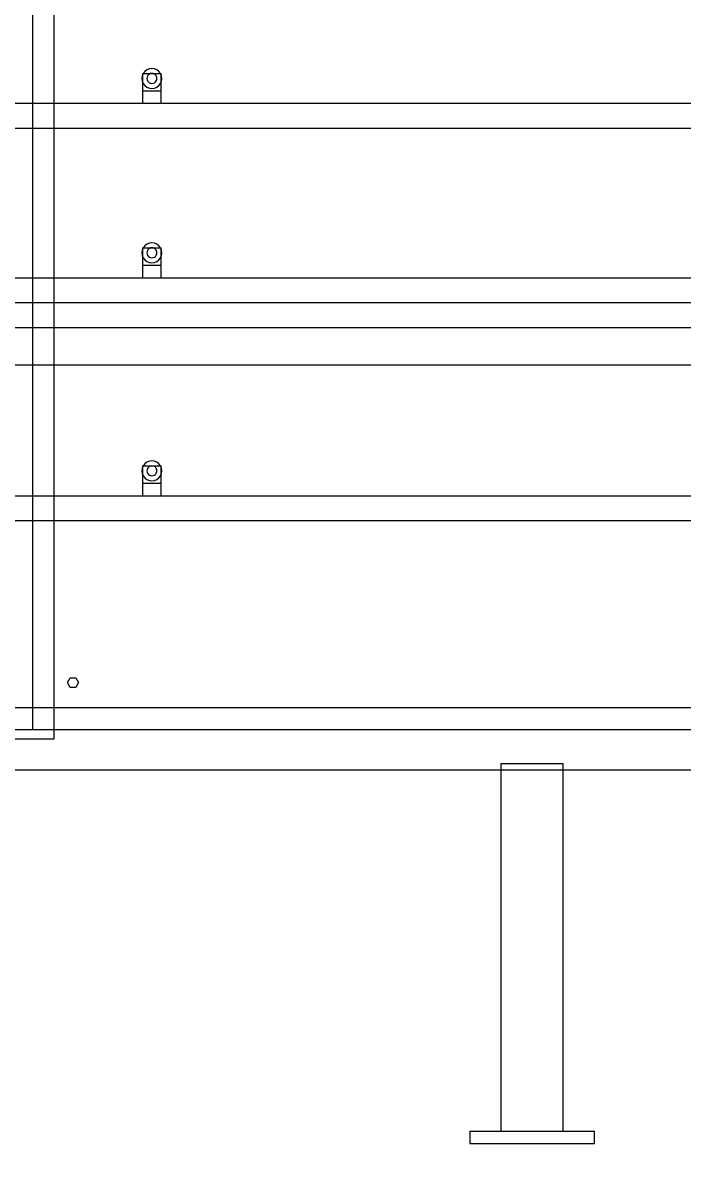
# Model space of a CAD drawing. Header units: millimetres. Extents: x -2500 to 58855, y -53268 to 6837.
# Drawn here: x 56050 to 57109, y -57 to 1799 of the extents above; entities that cross this region are included whole.
import ezdxf

# ---------------------------------------------------------------- set-up
doc = ezdxf.new("R2010")
doc.units = ezdxf.units.MM
doc.layers.add('COTAS_P', color=1, linetype='Continuous', lineweight=0)
doc.layers.add('lateral_secador', color=7, linetype='Continuous', lineweight=0)
doc.dimstyles.new('R19_100', dxfattribs={"dimtxt": 250, "dimasz": 150, "dimexe": 150, "dimexo": 80, "dimgap": 100, "dimtad": 1, "dimtih": 1, "dimtoh": 1, "dimdsep": 46, "dimcen": 0.09, "dimadec": 0, "dimazin": 0, "dimtfac": 1, "dimtdec": 4, "dimtofl": 0, "dimtmove": 0, "dimatfit": 3, "dimfxl": 1, "dimtolj": 1, "dimtzin": 0, "dimarcsym": 0})

# ---------------------------------------------------------------- blocks, each defined once
blk = doc.blocks.new('*D22')
at = {"layer": 'COTAS_P', "color": 0, "lineweight": -2, "transparency": 16777216}
for p, q in [((37717.1, -80), (37717.1, -1050)), ((57717.1, -80), (57717.1, -1050)), ((37867.1, -900), (57567.1, -900))]:
    blk.add_line(p, q, dxfattribs=at)
at = {"layer": 'COTAS_P', "color": 0, "transparency": 16777216}
for points in [[(37867.1, -875), (37867.1, -925), (37717.1, -900)], [(57567.1, -875), (57567.1, -925), (57717.1, -900)]]:
    blk.add_solid(points, dxfattribs=at)
at = {"layer": 'Defpoints', "color": 0, "transparency": 16777216}
for p in [(37717.1, 0), (57717.1, 0), (57717.1, -900)]:
    blk.add_point(p, dxfattribs=at)
blk = doc.blocks.new('*D24')
at = {"layer": 'COTAS_P', "color": 0, "lineweight": -2, "transparency": 16777216}
for p, q in [((112.7, -80), (112.7, -2650)), ((58855.1, -80), (58855.1, -2650)), ((262.7, -2500), (58705.1, -2500))]:
    blk.add_line(p, q, dxfattribs=at)
at = {"layer": 'COTAS_P', "color": 0, "transparency": 16777216}
for points in [[(262.7, -2475), (262.7, -2525), (112.7, -2500)], [(58705.1, -2475), (58705.1, -2525), (58855.1, -2500)]]:
    blk.add_solid(points, dxfattribs=at)
at = {"layer": 'Defpoints', "color": 0, "transparency": 16777216}
for p in [(112.7, 0), (58855.1, 0), (58855.1, -2500)]:
    blk.add_point(p, dxfattribs=at)

msp = doc.modelspace()

# ---------------------------------------------------------------- linework, layer by layer
at = {"layer": 'lateral_secador'}
for p, q in [((56065.449, 2935), (56065.449, 665)), ((56100.449, 650), (56100.449, 2900)), ((56257.116, 1726), (56252.975, 1725.455)), ((56261.257, 1725.455), (56257.116, 1726)), ((56241.661, 1714.141), (56241.116, 1710)), ((56241.116, 1710), (56241.661, 1705.859)), ((56243.259, 1718), (56241.661, 1714.141)), ((56242.116, 1718), (56272.116, 1718)), ((56242.116, 1718), (56242.116, 1690)), ((56245.802, 1721.314), (56243.259, 1718)), ((56249.116, 1723.856), (56245.802, 1721.314)), ((56252.975, 1725.455), (56249.116, 1723.856)), ((56249.388, 1712.071), (56249.116, 1710)), ((56249.116, 1710), (56249.388, 1707.929)), ((56250.188, 1714), (56249.388, 1712.071)), ((56249.388, 1707.929), (56250.188, 1706)), ((56251.459, 1715.657), (56250.188, 1714)), ((56253.116, 1716.928), (56251.459, 1715.657)), ((56255.045, 1717.727), (56253.116, 1716.928)), ((56257.116, 1718), (56255.045, 1717.727)), ((56259.186, 1717.727), (56257.116, 1718)), ((56261.116, 1716.928), (56259.186, 1717.727)), ((56262.773, 1715.657), (56261.116, 1716.928)), ((56265.116, 1723.856), (56261.257, 1725.455)), ((56264.044, 1714), (56262.773, 1715.657)), ((56264.843, 1712.071), (56264.044, 1714)), ((56264.044, 1706), (56264.843, 1707.929)), ((56265.116, 1710), (56264.843, 1712.071)), ((56264.843, 1707.929), (56265.116, 1710)), ((56268.43, 1721.314), (56265.116, 1723.856)), ((56270.972, 1718), (56268.43, 1721.314)), ((56272.571, 1714.141), (56270.972, 1718)), ((56272.116, 1690), (56272.116, 1718)), ((56273.116, 1710), (56272.571, 1714.141)), ((56272.571, 1705.859), (56273.116, 1710)), ((56241.661, 1705.859), (56243.259, 1702)), ((56242.116, 1690), (56272.116, 1690)), ((56242.116, 1690), (56242.116, 1670)), ((56243.259, 1702), (56245.802, 1698.686)), ((56245.802, 1698.686), (56249.116, 1696.144)), ((56249.116, 1696.144), (56252.975, 1694.545)), ((56250.188, 1706), (56251.459, 1704.343)), ((56251.459, 1704.343), (56253.116, 1703.072)), ((56252.975, 1694.545), (56257.116, 1694)), ((56253.116, 1703.072), (56255.045, 1702.273)), ((56255.045, 1702.273), (56257.116, 1702)), ((56257.116, 1702), (56259.186, 1702.273)), ((56257.116, 1694), (56261.257, 1694.545)), ((56259.186, 1702.273), (56261.116, 1703.072)), ((56261.116, 1703.072), (56262.773, 1704.343)), ((56261.257, 1694.545), (56265.116, 1696.144)), ((56262.773, 1704.343), (56264.044, 1706)), ((56265.116, 1696.144), (56268.43, 1698.686)), ((56268.43, 1698.686), (56270.972, 1702)), ((56270.972, 1702), (56272.571, 1705.859)), ((56272.116, 1670), (56272.116, 1690)), ((38067.116, 1670), (57367.116, 1670)), ((56242.116, 1670), (56272.116, 1670)), ((38067.116, 1630), (57367.116, 1630)), ((56241.661, 1434.141), (56241.116, 1430)), ((56241.116, 1430), (56241.661, 1425.859)), ((56243.259, 1438), (56241.661, 1434.141)), ((56242.116, 1438), (56272.116, 1438)), ((56242.116, 1438), (56242.116, 1410)), ((56245.802, 1441.314), (56243.259, 1438)), ((56249.116, 1443.856), (56245.802, 1441.314)), ((56252.975, 1445.455), (56249.116, 1443.856)), ((56249.388, 1432.071), (56249.116, 1430)), ((56249.116, 1430), (56249.388, 1427.929)), ((56250.188, 1434), (56249.388, 1432.071)), ((56251.459, 1435.657), (56250.188, 1434)), ((56253.116, 1436.928), (56251.459, 1435.657)), ((56257.116, 1446), (56252.975, 1445.455)), ((56255.045, 1437.727), (56253.116, 1436.928)), ((56257.116, 1438), (56255.045, 1437.727)), ((56261.257, 1445.455), (56257.116, 1446)), ((56259.186, 1437.727), (56257.116, 1438)), ((56261.116, 1436.928), (56259.186, 1437.727)), ((56262.773, 1435.657), (56261.116, 1436.928)), ((56265.116, 1443.856), (56261.257, 1445.455)), ((56264.044, 1434), (56262.773, 1435.657)), ((56264.843, 1432.071), (56264.044, 1434)), ((56265.116, 1430), (56264.843, 1432.071)), ((56264.843, 1427.929), (56265.116, 1430)), ((56268.43, 1441.314), (56265.116, 1443.856)), ((56270.972, 1438), (56268.43, 1441.314)), ((56272.571, 1434.141), (56270.972, 1438)), ((56272.116, 1410), (56272.116, 1438)), ((56273.116, 1430), (56272.571, 1434.141)), ((56272.571, 1425.859), (56273.116, 1430)), ((56241.661, 1425.859), (56243.259, 1422)), ((56243.259, 1422), (56245.802, 1418.686)), ((56245.802, 1418.686), (56249.116, 1416.144)), ((56249.116, 1416.144), (56252.975, 1414.545)), ((56249.388, 1427.929), (56250.188, 1426)), ((56250.188, 1426), (56251.459, 1424.343)), ((56251.459, 1424.343), (56253.116, 1423.072)), ((56252.975, 1414.545), (56257.116, 1414)), ((56253.116, 1423.072), (56255.045, 1422.273)), ((56255.045, 1422.273), (56257.116, 1422)), ((56257.116, 1422), (56259.186, 1422.273)), ((56257.116, 1414), (56261.257, 1414.545)), ((56259.186, 1422.273), (56261.116, 1423.072)), ((56261.116, 1423.072), (56262.773, 1424.343)), ((56261.257, 1414.545), (56265.116, 1416.144)), ((56262.773, 1424.343), (56264.044, 1426)), ((56264.044, 1426), (56264.843, 1427.929)), ((56265.116, 1416.144), (56268.43, 1418.686)), ((56268.43, 1418.686), (56270.972, 1422)), ((56270.972, 1422), (56272.571, 1425.859)), ((56242.116, 1410), (56272.116, 1410)), ((56242.116, 1410), (56242.116, 1390)), ((56272.116, 1390), (56272.116, 1410)), ((38067.116, 1390), (57367.116, 1390)), ((56242.116, 1390), (56272.116, 1390)), ((38067.116, 1350), (57367.116, 1350)), ((37717.116, 1310), (57717.116, 1310)), ((37717.116, 1250), (57717.116, 1250)), ((56252.975, 1095.455), (56249.116, 1093.856)), ((56257.116, 1096), (56252.975, 1095.455)), ((56261.257, 1095.455), (56257.116, 1096)), ((56265.116, 1093.856), (56261.257, 1095.455)), ((56241.661, 1084.141), (56241.116, 1080)), ((56241.116, 1080), (56241.661, 1075.859)), ((56243.259, 1088), (56241.661, 1084.141)), ((56242.116, 1088), (56272.116, 1088)), ((56242.116, 1088), (56242.116, 1060)), ((56245.802, 1091.314), (56243.259, 1088)), ((56249.116, 1093.856), (56245.802, 1091.314)), ((56249.388, 1082.071), (56249.116, 1080)), ((56249.116, 1080), (56249.388, 1077.929)), ((56250.188, 1084), (56249.388, 1082.071)), ((56249.388, 1077.929), (56250.188, 1076)), ((56251.459, 1085.657), (56250.188, 1084)), ((56253.116, 1086.928), (56251.459, 1085.657)), ((56255.045, 1087.727), (56253.116, 1086.928)), ((56257.116, 1088), (56255.045, 1087.727)), ((56259.186, 1087.727), (56257.116, 1088)), ((56261.116, 1086.928), (56259.186, 1087.727)), ((56262.773, 1085.657), (56261.116, 1086.928)), ((56264.044, 1084), (56262.773, 1085.657)), ((56264.843, 1082.071), (56264.044, 1084)), ((56264.044, 1076), (56264.843, 1077.929)), ((56265.116, 1080), (56264.843, 1082.071)), ((56264.843, 1077.929), (56265.116, 1080)), ((56268.43, 1091.314), (56265.116, 1093.856)), ((56270.972, 1088), (56268.43, 1091.314)), ((56272.571, 1084.141), (56270.972, 1088)), ((56272.116, 1060), (56272.116, 1088)), ((56273.116, 1080), (56272.571, 1084.141)), ((56272.571, 1075.859), (56273.116, 1080)), ((56241.661, 1075.859), (56243.259, 1072)), ((56242.116, 1060), (56272.116, 1060)), ((56242.116, 1060), (56242.116, 1040)), ((56243.259, 1072), (56245.802, 1068.686)), ((56245.802, 1068.686), (56249.116, 1066.144)), ((56249.116, 1066.144), (56252.975, 1064.545)), ((56250.188, 1076), (56251.459, 1074.343)), ((56251.459, 1074.343), (56253.116, 1073.072)), ((56252.975, 1064.545), (56257.116, 1064)), ((56253.116, 1073.072), (56255.045, 1072.273)), ((56255.045, 1072.273), (56257.116, 1072)), ((56257.116, 1072), (56259.186, 1072.273)), ((56257.116, 1064), (56261.257, 1064.545)), ((56259.186, 1072.273), (56261.116, 1073.072)), ((56261.116, 1073.072), (56262.773, 1074.343)), ((56261.257, 1064.545), (56265.116, 1066.144)), ((56262.773, 1074.343), (56264.044, 1076)), ((56265.116, 1066.144), (56268.43, 1068.686)), ((56268.43, 1068.686), (56270.972, 1072)), ((56270.972, 1072), (56272.571, 1075.859)), ((56272.116, 1040), (56272.116, 1060)), ((38067.116, 1040), (57367.116, 1040)), ((56242.116, 1040), (56272.116, 1040)), ((38067.116, 1000), (57367.116, 1000)), ((56121.449, 740), (56125.949, 747.794)), ((56125.949, 747.794), (56134.949, 747.794)), ((56134.949, 747.794), (56139.449, 740)), ((56125.949, 732.206), (56121.449, 740)), ((56134.949, 732.206), (56125.949, 732.206)), ((56139.449, 740), (56134.949, 732.206)), ((37717.116, 700), (57717.116, 700)), ((37717.116, 665), (57467.116, 665)), ((56000.449, 650), (56100.449, 650)), ((56065.449, 665), (57702.116, 665)), ((37717.116, 600), (57467.116, 600)), ((37717.116, 600), (57717.116, 600)), ((56817.116, 610), (56917.116, 610)), ((56817.116, 610), (56817.116, 20)), ((56917.116, 20), (56917.116, 610)), ((56767.116, 20), (56967.116, 20)), ((56767.116, 20), (56767.116, 0)), ((56817.116, 20), (56917.116, 20)), ((56967.116, 0), (56967.116, 20)), ((56767.116, 0), (56967.116, 0))]:
    msp.add_line(p, q, dxfattribs=at)

# ---------------------------------------------------------------- dimensions: what is measured, and where the dimension line sits
at = {"layer": 'COTAS_P'}
for p1, p2, distance, picture, middle in [((112.7, 0), (58855.116, 0), -2500, '*D24', (29483.908, -2500)), ((37717.116, 0), (57717.116, 0), -900, '*D22', (47717.116, -900))]:
    dim = msp.add_aligned_dim(p1=p1, p2=p2, distance=distance, text='<> P', dimstyle='R19_100', dxfattribs=at)
    dim.commit()
    dim.dimension.update_dxf_attribs({"geometry": picture, "text_midpoint": middle})

doc.saveas('drawing.dxf')
